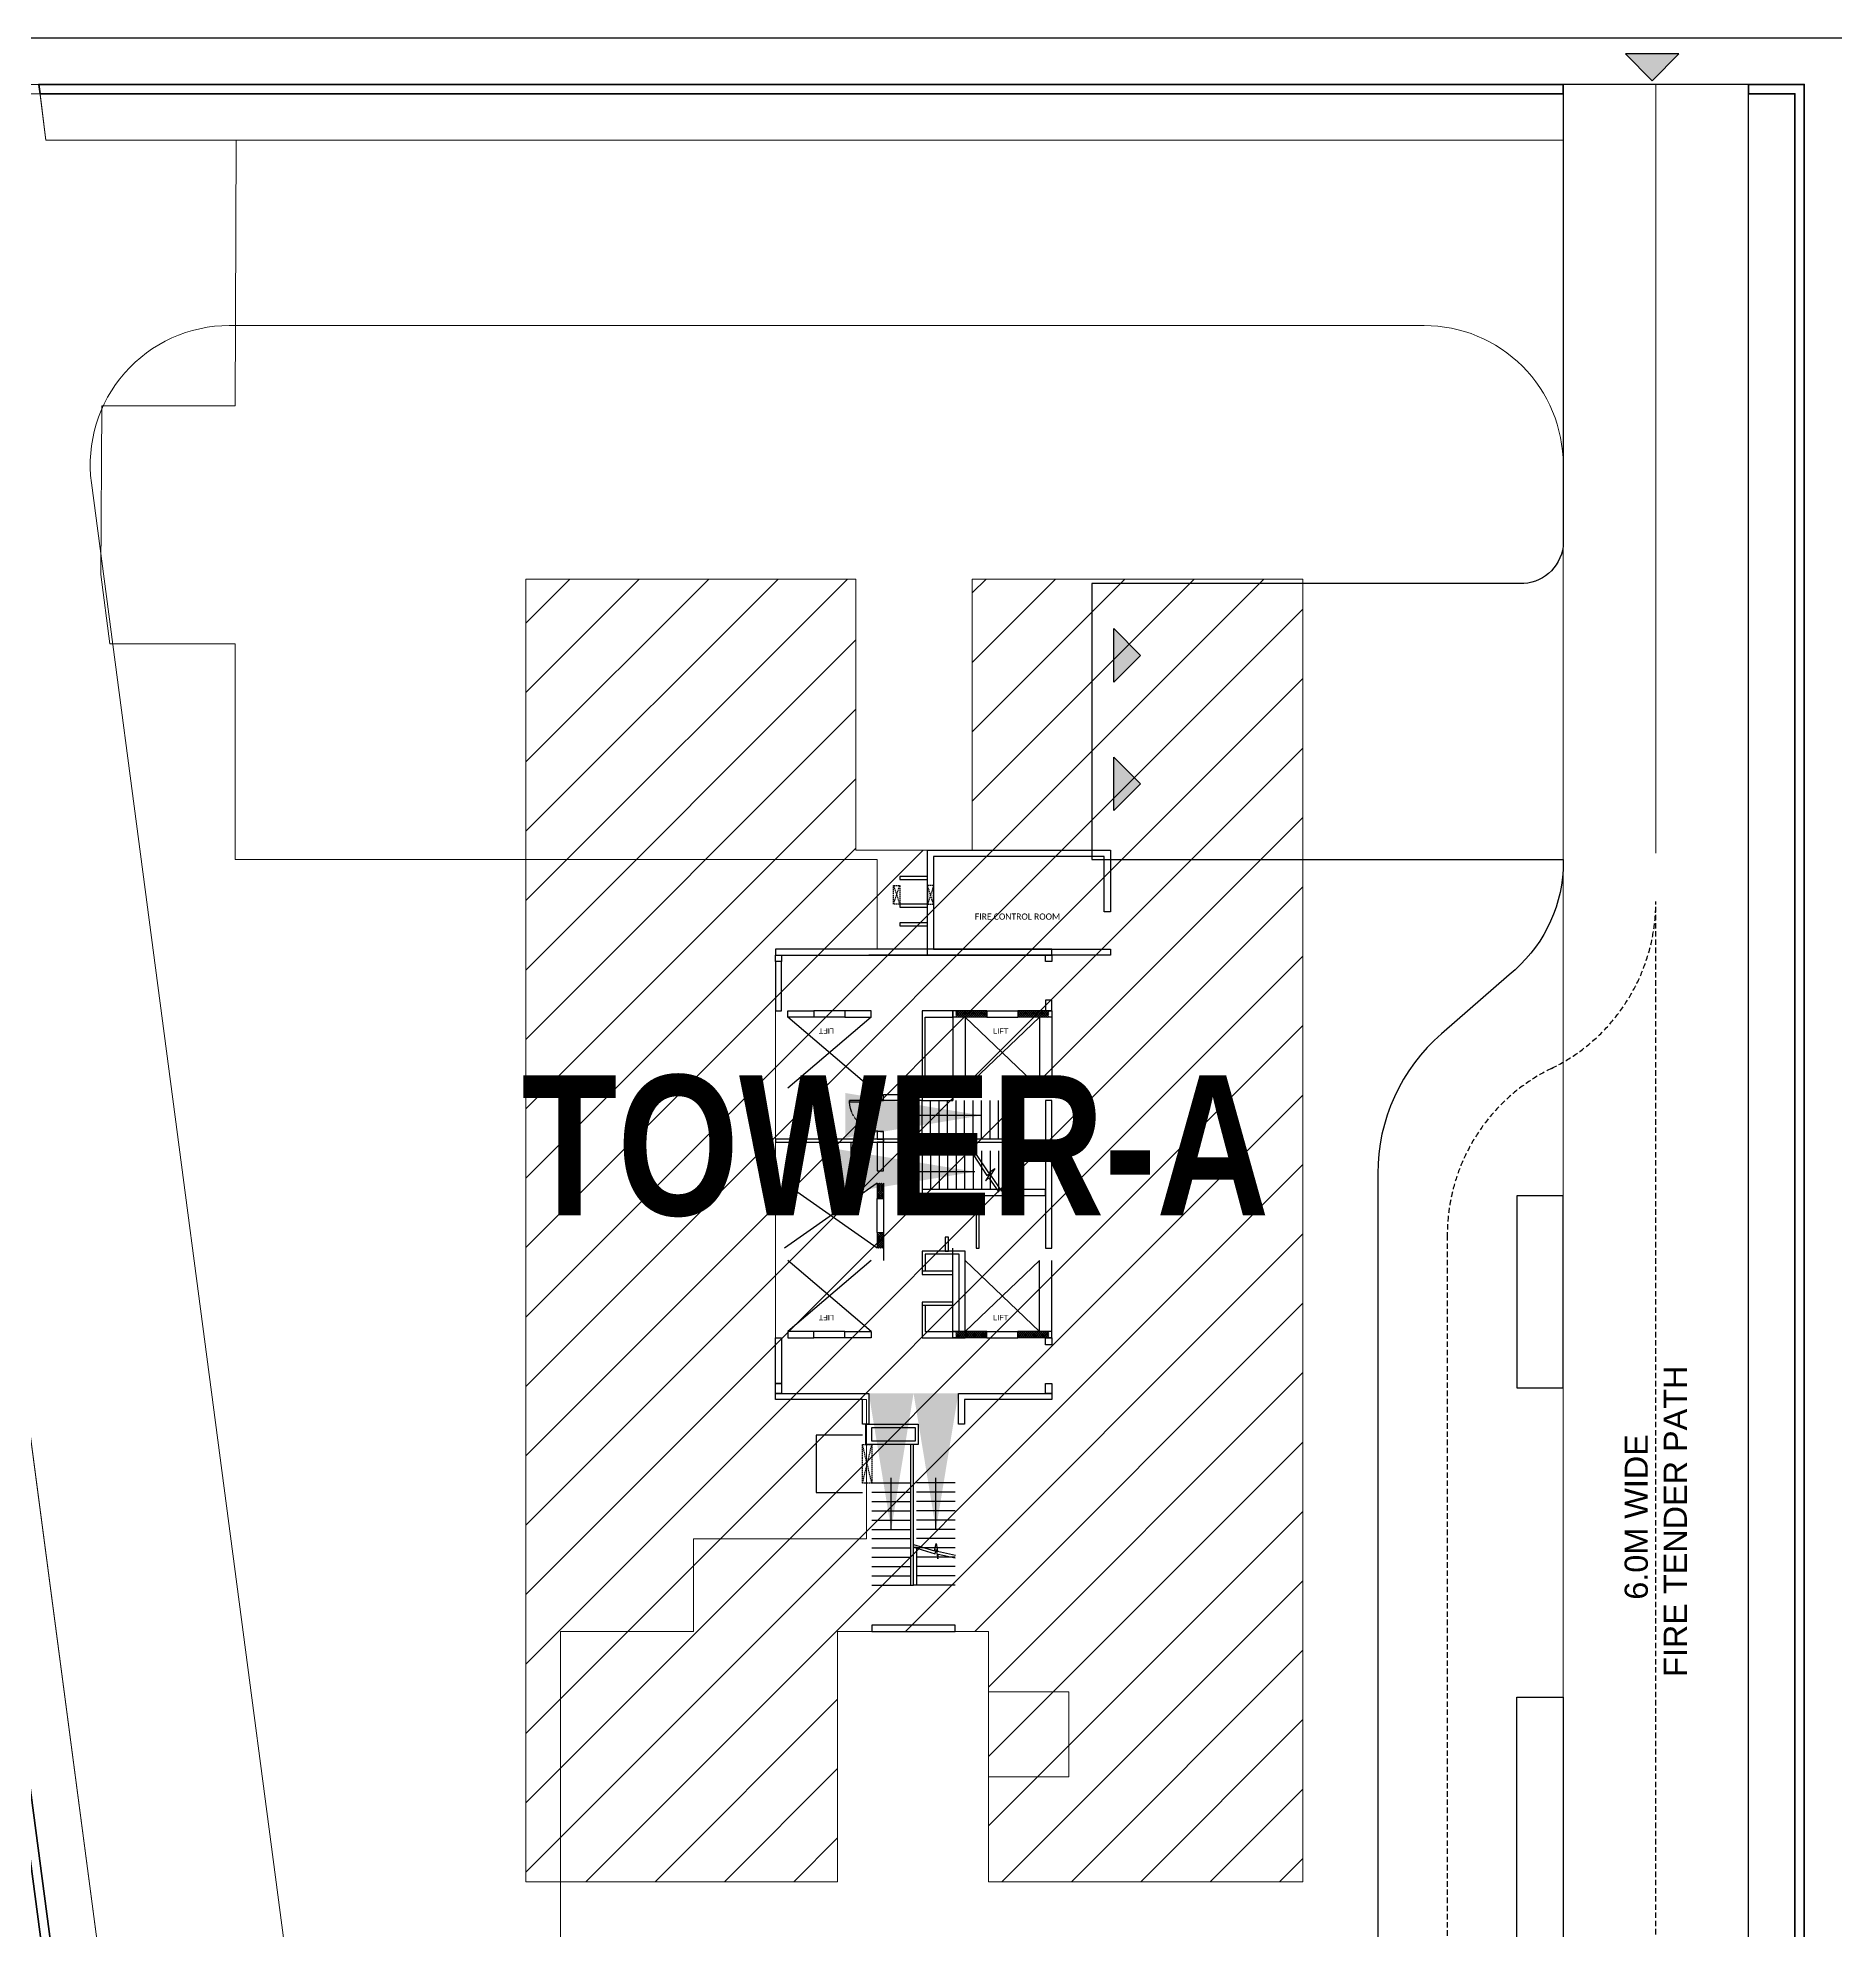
# Model space of a CAD drawing. Header units: millimetres. Extents: x 2061841 to 105821645, y -77612 to 48520811.
# Drawn here: x 2624819 to 2628117, y 38277 to 41748 of the extents above; entities that cross this region are included whole.
import ezdxf

# ---------------------------------------------------------------- set-up
doc = ezdxf.new("R2010")
doc.units = ezdxf.units.MM
doc.header["$LTSCALE"] = 10
doc.header["$MEASUREMENT"] = 0
for name, pattern in [('1035_Tower Layout$0$HIDDEN', [0.375, 0.25, -0.125]), ('DASHED', [0.75, 0.5, -0.25]), ('HIDDEN', [0.375, 0.25, -0.125])]:
    doc.linetypes.add(name, pattern=pattern)
for name, color, linetype in [('A-Parking Bays', 253, 'Continuous'), ('BORDER', 5, 'Continuous'), ('SANCTION-A1 594X841$0$A1_Title Block_A-TITLE', 3, 'Continuous')]:
    doc.layers.add(name, color=color, linetype=linetype)
doc.layers.add('A-Site', color=253, linetype='Continuous', lineweight=9)
doc.layers.add('Layer1', color=253, linetype='Continuous', lineweight=5)
doc.styles.add('1035_Tower Layout$0$WD-50', font='ARIALN.TTF', dxfattribs={"height": 150})
doc.styles.add('SANCTION-A1 594X841$0$A1_Title Block$0$A1_Title Block$0$MAS-TXTL', font='arialbd.ttf')
doc.styles.get("Standard").update_dxf_attribs({"font": 'calibri.ttf', "height": 2})
doc.styles.add('WD-500', font='arial.ttf', dxfattribs={"height": 750})
doc.dimstyles.new('DIM-CD', dxfattribs={"dimtxt": 150, "dimasz": 100, "dimexe": 0, "dimexo": 0, "dimgap": 1, "dimtad": 0, "dimdec": 0, "dimrnd": 5, "dimzin": 0, "dimdsep": 46, "dimtxsty": 'Standard', "dimblk": 'ARCHTICK', "dimcen": 0.09, "dimclrd": 256, "dimclre": 8, "dimclrt": 7, "dimadec": 0, "dimazin": 0, "dimtfac": 1, "dimtdec": 0, "dimtofl": 0, "dimtmove": 0, "dimatfit": 3, "dimfxl": 1, "dimtolj": 1, "dimtzin": 0, "dimarcsym": 0})

# ---------------------------------------------------------------- blocks, each defined once
blk = doc.blocks.new('A$C8e09e99a')
at = {"layer": 'A-Parking Bays', "ltscale": 125, "transparency": 33554483}
h = blk.add_hatch(color=256, dxfattribs=at)
h.dxf.hatch_style = 1
h.paths.add_polyline_path([(-1726, 1733), (1726, 1733), (0, 0)])
at = {"layer": 'A-Parking Bays', "ltscale": 125, "transparency": 33554534}
blk.add_lwpolyline([(-1726, 1733), (1726, 1733), (0, 0), (-1726, 1733)], dxfattribs=at)
blk = doc.blocks.new('*U39')
for p, q in [((0, 0), (0, -100)), ((1000, 0), (1000, -100))]:
    blk.add_line(p, q)
blk.add_lwpolyline([(0, 0), (0, 1000), (43.75, 1000), (43.75, 0)], close=True)
at = {"color": 8, "linetype": '1035_Tower Layout$0$HIDDEN'}
blk.add_arc((0, 0), 1000, 0, 90, dxfattribs=at)
blk = doc.blocks.new('_ArchTick')
at = {"color": 0, "linetype": 'ByBlock', "const_width": 0.15}
blk.add_lwpolyline([(-0.5, -0.5), (0.5, 0.5)], dxfattribs=at)

msp = doc.modelspace()

# ---------------------------------------------------------------- hatches: boundary and pattern name
h = msp.add_hatch()
h.set_pattern_fill('ANSI37', color=253, scale=0.8505, angle=270)
h.set_pattern_definition([(315, (2610068.3376, 61003.6002), (1.90942696, 1.90942696), []), (45, (2610068.3376, 61003.6002), (-1.90942696, 1.90942696), [])])
h.paths.add_polyline_path([(2626673.5, 39963.6), (2626673.5, 39952.3), (2626616.8, 39952.3), (2626616.8, 39963.6), (2626673.5, 39963.6)])
h.paths.add_polyline_path([(2626560.1, 39963.6), (2626560.1, 39952.3), (2626503.4, 39952.3), (2626503.4, 39963.6), (2626560.1, 39963.6)])
h = msp.add_hatch()
h.set_pattern_fill('ANSI37', color=253, scale=0.8505, angle=90)
h.set_pattern_definition([(135, (2627386.5506, 11486.1776), (-1.90942696, -1.90942696), []), (225, (2627386.5506, 11486.1776), (1.90942696, -1.90942696), [])])
h.paths.add_polyline_path([(2626370.4, 39556.9), (2626359.1, 39556.9), (2626359.1, 39528.6), (2626370.4, 39528.6)])
h.paths.add_polyline_path([(2626370.4, 39647.6), (2626359.1, 39647.6), (2626359.1, 39619.3), (2626370.4, 39619.3)])
h = msp.add_hatch()
h.set_pattern_fill('ANSI37', color=253, scale=0.8505)
h.set_pattern_definition([(45, (2652045.7578, 41918.2868), (-1.90942696, 1.90942696), []), (135, (2652045.7578, 41918.2868), (-1.90942696, -1.90942696), [])])
h.paths.add_polyline_path([(2626673.5, 39364.1), (2626673.5, 39375.5), (2626616.8, 39375.5), (2626616.8, 39364.1), (2626673.5, 39364.1)])
h.paths.add_polyline_path([(2626560.1, 39364.1), (2626560.1, 39375.5), (2626503.4, 39375.5), (2626503.4, 39364.1), (2626560.1, 39364.1)])
at = {"layer": 'Layer1'}
h = msp.add_hatch(dxfattribs=at)
h.set_pattern_fill('ANSI31', color=6, scale=28.35)
h.set_pattern_definition([(45, (2420728.93, 77677.71), (-63.647565, 63.647565), [])])
h.paths.add_polyline_path([(2627139.9, 40755.8), (2626533.2, 40755.8), (2626533.2, 40258.3), (2626319.8, 40258.3), (2626319.8, 40755.8), (2625714.3, 40755.8), (2625714.3, 38366.2), (2626286.3, 38366.2), (2626286.3, 38825.4), (2626562.9, 38825.4), (2626562.9, 38366.2), (2627139.9, 38366.2)])

# ---------------------------------------------------------------- linework, layer by layer
at = {"lineweight": 15, "ltscale": 10, "transparency": 33554559}
msp.add_line((2627787.7, 40252.7), (2627787.7, 41663), dxfattribs=at)
at = {"color": 253, "linetype": 'HIDDEN'}
for p, q in [((2626388.7, 40193.4), (2626400.1, 40159.3)), ((2626388.7, 40159.3), (2626400.1, 40193.3)), ((2626462.4, 40193.4), (2626451.1, 40159.3)), ((2626462.4, 40159.3), (2626451.1, 40193.3)), ((2626349, 39097.3, 0), (2626332, 39168.2, 0)), ((2626332, 39097.3, 0), (2626349, 39168.2, 0))]:
    msp.add_line(p, q, dxfattribs=at)
at = {"color": 253, "linetype": 'DASHED', "ltscale": 2}
for p, q in [((2627787.7, 36244.8, 0), (2627787.7, 40164.1, 0)), ((2627404.9, 39552.2, 0), (2627404.9, 36856.7, 0))]:
    msp.add_line(p, q, dxfattribs=at)
at = {"color": 253}
for p, q in [((2626507.8, 40065.8), (2626343.4, 40065.8)), ((2626347.7, 39952.3, 0), (2626194.7, 39821.9, 0)), ((2626347.7, 39821.9, 0), (2626194.7, 39952.3, 0)), ((2626299.6, 39963.6, 0), (2626242.9, 39963.6, 0)), ((2626299.6, 39952.3, 0), (2626242.9, 39952.3, 0)), ((2626497.7, 39963.6), (2626497.7, 39799.2)), ((2626560.1, 39963.6), (2626497.7, 39963.6)), ((2626560.1, 39952.3), (2626497.7, 39952.3)), ((2626520.4, 39952.3), (2626520.4, 39821.9)), ((2626520.4, 39952.3), (2626656.5, 39821.9)), ((2626520.4, 39821.9), (2626656.5, 39952.3)), ((2626560.1, 39963.6), (2626560.1, 39952.3)), ((2626560.1, 39963.6), (2626616.8, 39963.6)), ((2626560.1, 39952.3), (2626616.8, 39952.3)), ((2626679.2, 39963.6), (2626616.8, 39963.6)), ((2626616.8, 39963.6), (2626616.8, 39952.3)), ((2626679.2, 39952.3), (2626616.8, 39952.3)), ((2626656.5, 39952.3), (2626656.5, 39821.9)), ((2626679.2, 39963.6), (2626679.2, 39952.3)), ((2626679.2, 39952.3), (2626679.2, 39821.9)), ((2626441.3, 39728.3), (2626441.3, 39799.2)), ((2626456.9, 39728.3), (2626456.9, 39799.2)), ((2626472.5, 39728.3), (2626472.5, 39799.2)), ((2626488.1, 39728.3), (2626488.1, 39799.2)), ((2626503.7, 39728.3), (2626503.7, 39799.2)), ((2626519.3, 39728.3), (2626519.3, 39799.2)), ((2626534.9, 39728.3), (2626534.9, 39799.2)), ((2626550.5, 39728.3), (2626550.5, 39799.2)), ((2626566, 39728.3), (2626566, 39799.2)), ((2626581.6, 39728.3), (2626581.6, 39799.2)), ((2626597.2, 39728.3), (2626597.2, 39799.2)), ((2626597.2, 39725.6), (2626667.8, 39725.6)), ((2626597.2, 39710), (2626667.8, 39710)), ((2626441.3, 39707.2), (2626441.3, 39636.3)), ((2626456.9, 39707.2), (2626456.9, 39636.3)), ((2626472.5, 39707.2), (2626472.5, 39636.3)), ((2626488.1, 39707.2), (2626488.1, 39636.3)), ((2626503.7, 39707.2), (2626503.7, 39636.3)), ((2626519.3, 39707.2), (2626519.3, 39636.3)), ((2626534.9, 39707.2), (2626534.9, 39636.3)), ((2626550.5, 39707.2), (2626550.5, 39636.3)), ((2626566, 39707.2), (2626566, 39636.3)), ((2626581.6, 39707.2), (2626581.6, 39636.3)), ((2626597.2, 39707.2), (2626597.2, 39636.3)), ((2626359.1, 39528.6), (2626189, 39647.6, 0)), ((2626359.1, 39647.6), (2626189, 39528.6, 0)), ((2626359.1, 39647.6), (2626359.1, 39619.3, 0)), ((2626370.4, 39647.6), (2626370.4, 39619.3, 0)), ((2626359.1, 39556.9, 0), (2626359.1, 39619.3, 0)), ((2626359.1, 39619.3, 0), (2626370.4, 39619.3, 0)), ((2626370.4, 39619.3, 0), (2626370.4, 39556.9, 0)), ((2626359.1, 39556.9, 0), (2626359.1, 39528.6)), ((2626359.1, 39556.9, 0), (2626370.4, 39556.9, 0)), ((2626370.4, 39556.9, 0), (2626370.4, 39505.9, 0)), ((2626347.7, 39375.5, 0), (2626194.7, 39505.9, 0)), ((2626347.7, 39505.9, 0), (2626194.7, 39375.5, 0)), ((2626497.7, 39364.1, 0), (2626497.7, 39528.6, 0)), ((2626520.4, 39375.5, 0), (2626520.4, 39505.9, 0)), ((2626520.4, 39375.5, 0), (2626656.5, 39505.9, 0)), ((2626520.4, 39505.9, 0), (2626656.5, 39375.5, 0)), ((2626656.5, 39375.5, 0), (2626656.5, 39505.9, 0)), ((2626679.2, 39375.5, 0), (2626679.2, 39505.9, 0)), ((2626299.6, 39375.5, 0), (2626242.9, 39375.5, 0)), ((2626299.6, 39364.1, 0), (2626242.9, 39364.1, 0)), ((2626560.1, 39375.5, 0), (2626497.7, 39375.5, 0)), ((2626560.1, 39364.1, 0), (2626497.7, 39364.1, 0)), ((2626560.1, 39364.1, 0), (2626560.1, 39375.5, 0)), ((2626560.1, 39375.5, 0), (2626616.8, 39375.5, 0)), ((2626560.1, 39364.1, 0), (2626616.8, 39364.1, 0)), ((2626679.2, 39375.5, 0), (2626616.8, 39375.5, 0)), ((2626616.8, 39364.1, 0), (2626616.8, 39375.5, 0)), ((2626679.2, 39364.1, 0), (2626616.8, 39364.1, 0)), ((2626679.2, 39364.1, 0), (2626679.2, 39375.5, 0)), ((2626349, 39097.7, 0), (2626419.9, 39097.7, 0)), ((2626502.1, 39097.7, 0), (2626431.2, 39097.7, 0)), ((2626349, 39080.6, 0), (2626419.9, 39080.6, 0)), ((2626349, 39063.6, 0), (2626419.9, 39063.6, 0)), ((2626502.1, 39080.6, 0), (2626431.2, 39080.6, 0)), ((2626502.1, 39063.6, 0), (2626431.2, 39063.6, 0)), ((2626349, 39046.6, 0), (2626419.9, 39046.6, 0)), ((2626349, 39029.6, 0), (2626419.9, 39029.6, 0)), ((2626502.1, 39046.6, 0), (2626431.2, 39046.6, 0)), ((2626502.1, 39029.6, 0), (2626431.2, 39029.6, 0)), ((2626349, 39012.6, 0), (2626419.9, 39012.6, 0)), ((2626349, 38995.6, 0), (2626419.9, 38995.6, 0)), ((2626349, 38978.6, 0), (2626419.9, 38978.6, 0)), ((2626502.1, 39012.6, 0), (2626431.2, 39012.6, 0)), ((2626502.1, 38995.6, 0), (2626431.2, 38995.6, 0)), ((2626502.1, 38978.6, 0), (2626431.2, 38978.6, 0)), ((2626349, 38961.6, 0), (2626419.9, 38961.6, 0)), ((2626349, 38944.6, 0), (2626419.9, 38944.6, 0)), ((2626502.1, 38961.6, 0), (2626431.2, 38961.6, 0)), ((2626502.1, 38944.6, 0), (2626431.2, 38944.6, 0)), ((2626349, 38927.6, 0), (2626419.9, 38927.6, 0)), ((2626349, 38910.5, 0), (2626419.9, 38910.5, 0)), ((2626502.1, 38927.6, 0), (2626431.2, 38927.6, 0)), ((2626502.1, 38910.5, 0), (2626431.2, 38910.5, 0)), ((2626502.1, 38836.8), (2626349, 38836.8)), ((2626349, 38836.8), (2626349, 38825.4)), ((2626349, 38825.4), (2626502.1, 38825.4)), ((2626502.1, 38825.4), (2626502.1, 38836.8))]:
    msp.add_line(p, q, dxfattribs=at)
at = {"lineweight": 15, "ltscale": 10, "transparency": 33554687}
for points in [[(2627957.8, 41663.4), (2627957.8, 35499.7, -0.414214), (2627362.4, 34904.4), (2625483.8, 34904.4, -0.437863), (2624835.3, 35499.7), (2624835.3, 37531, -0.076844), (2624847.2, 37608.1, 0.067138), (2624941.6, 38149.5), (2624477.3, 41663), (2624820.5, 41663), (2624833.6, 41560.7), (2627617.6, 41561), (2627617.6, 41663.4)], [(2625282.5, 38166.4, -0.068902), (2625175.5, 37518), (2625175.5, 35499.7, 0.414214), (2625430.6, 35244.6), (2627362.4, 35244.6, 0.414214), (2627617.6, 35499.7), (2627617.6, 40965.6, 0.414214), (2627362.4, 41220.8), (2625170, 41220.8, 0.453245), (2624917, 40932.2)]]:
    msp.add_lwpolyline(points, format="xyb", close=True, dxfattribs=at)
at = {"color": 253}
msp.add_lwpolyline([(2627957.8, 34802.3), (2627957.8, 41663), (2627617.6, 41663), (2627617.6, 40815.4, -0.38121), (2627538.2, 40747.3), (2626752.9, 40747.3), (2626752.9, 40241.3), (2627617.6, 40241.3), (2627617.6, 40222.3, -0.211939), (2627518.6, 40030), (2627394.2, 39921.8, 0.216988), (2627277.3, 39665.1), (2627277.3, 36713.7, 0.186161)], format="xyb", dxfattribs=at)
at = {"color": 253, "lineweight": 9}
msp.add_lwpolyline([(2624479.5, 41646), (2624941.6, 38149.5, -0.167265), (2624457.7, 36902.1), (2622150.5, 34904.4), (2627617.6, 34904.4), (2627617.6, 34819.3), (2621922.3, 34819.3), (2624397, 36962, 0.165474), (2624856.4, 38145.6), (2624393.7, 41646)], format="xyb", close=True, dxfattribs=at)
at = {"color": 253, "lineweight": 9, "transparency": 33554483}
msp.add_lwpolyline([(2625777.9, 37889.4), (2625777.9, 38825.4), (2626021.7, 38825.4), (2626021.7, 38995.5), (2626339.1, 38995.5), (2626339.1, 39250.7), (2626172, 39250.7), (2626172, 40077.1), (2626359.1, 40077.1), (2626359.1, 40241.3), (2625181.1, 40241.3), (2625181.1, 40637.1), (2624950.6, 40637.1), (2624934.5, 40764.3), (2624935.9, 41073.7), (2625181.1, 41073.7), (2625182.6, 41561), (2624833.6, 41560.6), (2624823, 41646), (2624479.5, 41646), (2624941.6, 38149.5, -0.166689)], format="xyb", dxfattribs=at)
at = {"color": 253, "lineweight": 9}
msp.add_lwpolyline([(2624823, 41646), (2627617.6, 41646), (2627617.6, 41561), (2624833.5, 41561), (2624823, 41646)], dxfattribs=at)
msp.add_lwpolyline([(2627957.7, 34819.3), (2628042.8, 34819.3), (2628042.8, 41646), (2627957.7, 41646)], close=True, dxfattribs=at)
at = {"lineweight": 15, "ltscale": 10, "transparency": 33554559}
msp.add_lwpolyline([(2625282.5, 38166.4, -0.068902), (2625175.5, 37518), (2625175.5, 35499.7, 0.414214), (2625430.6, 35244.6), (2627362.4, 35244.6, 0.414214), (2627617.6, 35499.7), (2627617.6, 40965.6, 0.414214), (2627362.4, 41220.8), (2625170, 41220.8, 0.453245), (2624917, 40932.2)], format="xyb", close=True, dxfattribs=at)
at = {"color": 253}
for points in [[(2626775.6, 40145.2), (2626775.6, 40247), (2626462.4, 40247), (2626462.4, 40077.1), (2626786.9, 40077.1), (2626786.9, 40065.8), (2626451.1, 40065.8), (2626451.1, 40258.3), (2626786.9, 40258.3), (2626786.9, 40145.2), (2626775.6, 40145.2)], [(2626534.8, 39700), (2626560.2, 39661.9), (2626566.9, 39666.6), (2626557.4, 39652.2), (2626563.8, 39657.5), (2626582.1, 39631.3)], [(2626540.5, 39700), (2626563.1, 39666.7), (2626574.7, 39674.7), (2626566.5, 39662.4), (2626566.5, 39662.4), (2626587, 39633.1)], [(2626441.3, 39423.7), (2626441.3, 39364.1), (2626520.4, 39364.1), (2626520.4, 39522.9), (2626441.3, 39522.9), (2626441.3, 39486.1)], [(2626447, 39423.7), (2626447, 39375.5), (2626509.1, 39375.5), (2626509.1, 39517.2), (2626447, 39517.2), (2626447, 39486.1)], [(2626172, 39262.1), (2626343.4, 39262.1), (2626343.4, 39205.4), (2626332, 39205.4), (2626332, 39250.7), (2626172, 39250.7), (2626172, 39262.1)], [(2626425.6, 38985.1), (2626464.1, 38973.2), (2626467, 38987), (2626469.5, 38972.4), (2626469.5, 38972.4), (2626502.4, 38965.6)], [(2626425.6, 38980), (2626465.2, 38967.7), (2626466.9, 38975.7), (2626469.9, 38958.7), (2626470.8, 38967), (2626502.2, 38960.5)]]:
    msp.add_lwpolyline(points, dxfattribs=at)
for points in [[(2626451.1, 40210.4), (2626400.1, 40210.4), (2626400.1, 40204.7), (2626451.1, 40204.7)], [(2626451.1, 40159.3), (2626400.1, 40159.3), (2626400.1, 40153.7), (2626451.1, 40153.7)], [(2626451.1, 40125.3), (2626400.1, 40125.3), (2626400.1, 40119.6), (2626451.1, 40119.6)], [(2626679.2, 40077.1), (2626172, 40077.1), (2626172, 40065.8), (2626679.2, 40065.8)], [(2626183.3, 40054.4), (2626172, 40054.4), (2626172, 40065.8), (2626183.3, 40065.8)], [(2626679.2, 40054.4), (2626667.8, 40054.4), (2626667.8, 40065.8), (2626679.2, 40065.8)], [(2626172, 40054.4), (2626172, 39963.7), (2626183.3, 39963.7), (2626183.3, 40054.4)], [(2626497.7, 39963.6), (2626441.3, 39963.6), (2626441.3, 39799.2), (2626497.7, 39799.2), (2626497.7, 39810.5), (2626447, 39810.5), (2626447, 39952.3), (2626497.7, 39952.3)], [(2626667.8, 39983.6), (2626667.8, 39963.7), (2626679.2, 39963.7), (2626679.2, 39983.6)], [(2626441.3, 39799.2), (2626370.4, 39799.2), (2626370.4, 39810.5), (2626441.3, 39810.5)], [(2626667.8, 39528.6), (2626679.2, 39528.6), (2626679.2, 39799.2), (2626667.8, 39799.2)], [(2626172, 39722.6), (2626370.4, 39722.6), (2626370.4, 39728.3), (2626172, 39728.3)], [(2626310.9, 39722.6), (2626316.6, 39722.6), (2626316.6, 39670.3), (2626310.9, 39670.3)], [(2626370.4, 39722.6), (2626359.1, 39722.6), (2626359.1, 39670.3), (2626370.4, 39670.3)], [(2626597.2, 39707.2), (2626597.2, 39728.3), (2626370.4, 39728.3), (2626370.4, 39722.6), (2626591.6, 39722.6), (2626591.6, 39707.2)], [(2626667.8, 39636.3), (2626441.3, 39636.3), (2626441.3, 39625), (2626667.8, 39625)], [(2626489.5, 39599.5), (2626483.8, 39599.5), (2626483.8, 39625), (2626489.5, 39625)], [(2626546.2, 39625), (2626540.5, 39625), (2626540.5, 39528.6), (2626546.2, 39528.6)], [(2627532.5, 39272.1), (2627617.6, 39272.1), (2627617.6, 39624.7), (2627532.5, 39624.7)], [(2626489.5, 39548.4), (2626483.8, 39548.4), (2626483.8, 39522.9), (2626489.5, 39522.9)], [(2626441.3, 39480.4), (2626497.7, 39480.4), (2626497.7, 39486.1), (2626441.3, 39486.1)], [(2626441.3, 39423.7), (2626497.7, 39423.7), (2626497.7, 39429.4), (2626441.3, 39429.4)], [(2626172, 39280.4), (2626172, 39364.1), (2626183.3, 39364.1), (2626183.3, 39280.4)], [(2626667.8, 39351.4), (2626667.8, 39364.1), (2626679.2, 39364.1), (2626679.2, 39351.4)], [(2626183.3, 39262.1), (2626172, 39262.1), (2626172, 39280.4), (2626183.3, 39280.4)], [(2626679.2, 39262.1), (2626679.2, 39250.7), (2626519.1, 39250.7), (2626519.1, 39205.4), (2626507.8, 39205.4), (2626507.8, 39262.1)], [(2626679.2, 39262.1), (2626667.8, 39262.1), (2626667.8, 39280.4), (2626679.2, 39280.4)]]:
    msp.add_lwpolyline(points, close=True, dxfattribs=at)
at = {"color": 253, "linetype": 'HIDDEN'}
for points in [[(2626400.1, 40159.3), (2626388.7, 40159.3), (2626388.7, 40193.4), (2626400.1, 40193.4)], [(2626451.1, 40159.3), (2626462.4, 40159.3), (2626462.4, 40193.4), (2626451.1, 40193.4)]]:
    msp.add_lwpolyline(points, close=True, dxfattribs=at)
at = {"color": 253, "elevation": 0}
for points in [[(2626242.9, 39952.3), (2626194.7, 39952.3), (2626194.7, 39963.6), (2626242.9, 39963.6)], [(2626299.6, 39952.3), (2626347.7, 39952.3), (2626347.7, 39963.6), (2626299.6, 39963.6)], [(2626370.4, 39742.5), (2626359.1, 39742.5), (2626359.1, 39728.3), (2626370.4, 39728.3)], [(2626242.9, 39375.5), (2626194.7, 39375.5), (2626194.7, 39364.1), (2626242.9, 39364.1)], [(2626299.6, 39375.5), (2626347.7, 39375.5), (2626347.7, 39364.1), (2626299.6, 39364.1)], [(2626337.8, 39205.4), (2626434.1, 39205.4), (2626434.1, 39168.5), (2626337.8, 39168.5)], [(2626349.2, 39199.7), (2626428.4, 39199.7), (2626428.4, 39174.2), (2626349.2, 39174.2)], [(2626425.6, 39168.2), (2626419.9, 39168.2), (2626419.9, 38910.2), (2626425.6, 38910.2)], [(2626431.2, 38910.2), (2626425.6, 38910.2), (2626425.6, 38980), (2626431.2, 38980)], [(2627532.5, 38705.1), (2627617.6, 38705.1), (2627617.6, 37760.2), (2627532.5, 37760.2)]]:
    msp.add_lwpolyline(points, close=True, dxfattribs=at)
msp.add_lwpolyline([(2626332, 39185.2), (2626247, 39185.2), (2626247, 39080.3), (2626332, 39080.3)], dxfattribs=at)
at = {"color": 253, "linetype": 'HIDDEN', "elevation": 0}
msp.add_lwpolyline([(2626349, 39097.3), (2626332, 39097.3), (2626332, 39168.2), (2626349, 39168.2)], close=True, dxfattribs=at)
at = {"color": 253, "lineweight": 9, "transparency": 33554483}
msp.add_lwpolyline([(2626562.9, 38714.9), (2626710.3, 38714.9), (2626710.3, 38558.7), (2626562.9, 38558.7)], close=True, dxfattribs=at)
at = {"color": 253, "linetype": 'DASHED', "ltscale": 2}
for centre, start, end in [((2627447.5, 40164.1, 0), 295.944, 0), ((2627745.1, 39552.2, 0), 115.944, 180)]:
    msp.add_arc(centre, 340.2, start, end, dxfattribs=at)
at = {"layer": 'A-Site', "color": 6, "lineweight": 60}
msp.add_lwpolyline([(2624480.3, 41646), (2624478.2, 41663), (2624374.3, 41663), (2624839.3, 38144.8, -0.165102), (2624384.8, 36974), (2621876.7, 34802.3), (2627617.6, 34802.3), (2627617.6, 34819.3), (2621922.3, 34819.3), (2624397, 36962, 0.165474), (2624856.4, 38145.6), (2624393.7, 41646)], format="xyb", close=True, dxfattribs=at)
for points in [[(2624823, 41646), (2627617.6, 41646), (2627617.6, 41663), (2624820.5, 41663)], [(2627957.8, 34802.3), (2628059.8, 34802.3), (2628059.8, 41663), (2627957.8, 41663), (2627957.8, 41646), (2628042.8, 41646), (2628042.8, 34819.3), (2627957.8, 34819.3)]]:
    msp.add_lwpolyline(points, close=True, dxfattribs=at)
at = {"layer": 'BORDER'}
msp.add_lwpolyline([(2630503.5, 41748.4), (2630503.5, 34462.2), (2619003.5, 34462.2), (2619003.5, 41748.4)], close=True, dxfattribs=at)
at = {"layer": 'Layer1', "color": 1}
for p, q in [((2626533.2, 40745.2), (2626533.2, 40258.3)), ((2626533.2, 40258.3, 0), (2626319.8, 40258.3, 0)), ((2626562.9, 38825.4), (2626286.3, 38825.4)), ((2626286.3, 38825.4), (2626286.3, 38366.2)), ((2626562.9, 38825.4), (2626562.9, 38366.2))]:
    msp.add_line(p, q, dxfattribs=at)
at = {"layer": 'Layer1', "color": 1, "elevation": 0}
for points in [[(2626319.8, 40258.3), (2626319.8, 40755.8), (2625714.3, 40755.8), (2625714.3, 38366.2), (2626286.3, 38366.2)], [(2626562.9, 38366.2), (2627139.9, 38366.2), (2627139.9, 40755.8), (2626533.2, 40755.8)]]:
    msp.add_lwpolyline(points, dxfattribs=at)
msp.add_lwpolyline([(2627139.9, 40755.8), (2626533.2, 40755.8), (2626533.2, 40258.3), (2626319.8, 40258.3), (2626319.8, 40755.8), (2625714.3, 40755.8), (2625714.3, 38366.2), (2626286.3, 38366.2), (2626286.3, 38825.4), (2626562.9, 38825.4), (2626562.9, 38366.2), (2627139.9, 38366.2)], close=True, dxfattribs=at)

# ---------------------------------------------------------------- block references
at = {"color": 253, "ltscale": 125, "xscale": -0.02834999999999968, "yscale": 0.02834999999999968, "zscale": 0.02834999999999968}
msp.add_blockref('A$C8e09e99a', (2627780.6, 41669.7), dxfattribs=at)
at = {"color": 253, "ltscale": 125, "xscale": 0.02834999999999979, "yscale": 0.02834999999999979, "zscale": 0.02834999999999979, "rotation": 90}
for p in [(2626841.9, 40615.8), (2626841.9, 40380.2)]:
    msp.add_blockref('A$C8e09e99a', p, dxfattribs=at)
at = {"color": 253, "xscale": -0.05669999999999936, "yscale": 0.05669999999999936, "zscale": 0.05669999999999936, "rotation": 89.99999999999952}
msp.add_blockref('*U39', (2626364.8, 39799.2, 0), dxfattribs=at)

# ---------------------------------------------------------------- texts
at = {"style": 'WD-500'}
for s, height, p in [('FIRE TENDER PATH', 42.525, (2627844.6, 38742, 26.1)), ('6.0M WIDE', 42.52, (2627772.9, 38883.6, 26.1))]:
    msp.add_text(s, height=height, rotation=90, dxfattribs=at).set_placement(p)
at = {"color": 253, "insert": (2626538, 40142.3), "char_height": 11.34, "width": 183.883, "attachment_point": 1}
msp.add_mtext('FIRE CONTROL ROOM ', dxfattribs=at)
at = {"color": 253, "char_height": 9.92, "width": 31.851, "rotation": 180, "style": '1035_Tower Layout$0$WD-50'}
for insert, attachment_point in [((2626251.6, 39921.7, 0), 3), ((2626251.6, 39406.1, 0), 9)]:
    msp.add_mtext('LIFT', dxfattribs=dict(at, insert=insert, attachment_point=attachment_point))
at = {"color": 253, "char_height": 9.92, "width": 31.851, "style": '1035_Tower Layout$0$WD-50'}
for insert, attachment_point in [((2626599.5, 39921.7, 0), 9), ((2626599.5, 39406.1), 3)]:
    msp.add_mtext('LIFT', dxfattribs=dict(at, insert=insert, attachment_point=attachment_point))
at = {"layer": 'SANCTION-A1 594X841$0$A1_Title Block_A-TITLE', "linetype": 'ByBlock', "style": 'SANCTION-A1 594X841$0$A1_Title Block$0$A1_Title Block$0$MAS-TXTL', "width": 0.8}
msp.add_text('TOWER-A', height=257.02, dxfattribs=at).set_placement((2625706.5, 39588.6, 0))

# ---------------------------------------------------------------- leaders
at = {"color": 253}
for points, override in [([(2626550.5, 39771.9), (2626435.3, 39771.9)], {"dimasz": 250, "dimgap": 1, "dimtad": 0}), ([(2626538.2, 39668.6), (2626435.3, 39668.6)], {"dimasz": 250, "dimgap": 1, "dimtad": 0}), ([(2626384.5, 39012.3, 0), (2626384.5, 39107.3, 0)], {"dimasz": 250}), ([(2626466.7, 39012.3, 0), (2626466.7, 39107.3, 0)], {"dimasz": 250})]:
    msp.add_leader(points, dimstyle='DIM-CD', override=override, dxfattribs=at)

doc.saveas('drawing.dxf')
